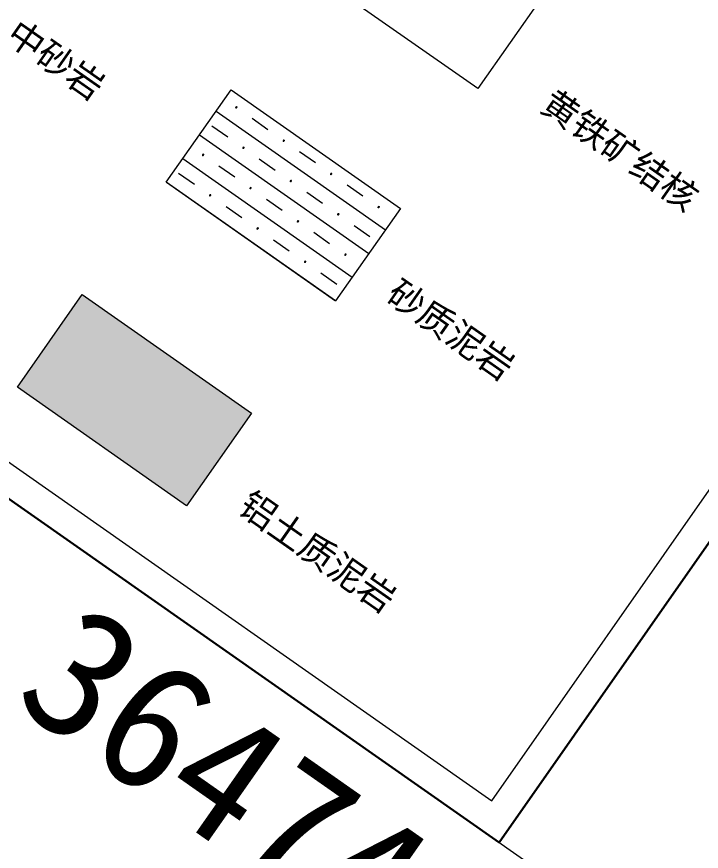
# Model space of a CAD drawing. Header units: inches. Extents: x 36473197 to 36486087, y 3899343 to 3911260.
# Drawn here: x 36473931.1 to 36474037.5, y 3905446.5 to 3905576.1 of the extents above; entities that cross this region are included whole.
import ezdxf

# ---------------------------------------------------------------- set-up
doc = ezdxf.new("R2010")
doc.units = ezdxf.units.IN
doc.header["$MEASUREMENT"] = 0
for name, color, linetype, lineweight in [('图例', 7, 'Continuous', 0), ('图例区', 7, 'Continuous', 0), ('图形修饰', 7, 'Continuous', 0), ('经纬网', 7, 'Continuous', 0), ('采掘图', 7, 'Continuous', 0)]:
    doc.layers.add(name, color=color, linetype=linetype, lineweight=lineweight)
doc.styles.add('宋体', font='SIMSUN.TTC')
doc.styles.add('黑体', font='simhei.ttf')

msp = doc.modelspace()

# ---------------------------------------------------------------- hatches: boundary and pattern name
at = {"layer": '图例', "lineweight": 15}
h = msp.add_hatch(dxfattribs=at)
h.set_pattern_fill('砂质泥岩', color=256, scale=1500, angle=-35.0009, style=0, pattern_type=2)
h.set_pattern_definition([(145, (36473952.448, 3905548.984), (-5.1623, -7.3723), [3, -6]), (325, (36473956.258, 3905551.81), (5.1623, 7.3723), [3, -6]), (325, (36473950.667, 3905552.978), (5.1623, 7.3723), []), (325, (36473948.086, 3905549.292), (5.1623, 7.3723), []), (145, (36473953.749, 3905553.432), (-5.1623, -7.3723), [0.0285, -8.9715]), (145, (36473953.768, 3905553.424), (-5.1623, -7.3723), [0.0689, -8.9311]), (145, (36473953.78, 3905553.421), (-5.1623, -7.3723), [0.0927, -8.9073]), (145, (36473953.791, 3905553.419), (-5.1623, -7.3723), [0.1144, -8.8856]), (145, (36473953.799, 3905553.419), (-5.1623, -7.3723), [0.126, -8.874]), (145, (36473953.806, 3905553.419), (-5.1623, -7.3723), [0.1377, -8.8623]), (145, (36473953.814, 3905553.42), (-5.1623, -7.3723), [0.1493, -8.8507]), (145, (36473953.821, 3905553.42), (-5.1623, -7.3723), [0.1602, -8.8398]), (145, (36473953.826, 3905553.422), (-5.1623, -7.3723), [0.1671, -8.8329]), (145, (36473953.832, 3905553.423), (-5.1623, -7.3723), [0.1741, -8.8259]), (145, (36473953.837, 3905553.425), (-5.1623, -7.3723), [0.1811, -8.8189]), (145, (36473953.843, 3905553.4265), (-5.1623, -7.3723), [0.188, -8.812]), (145, (36473953.848, 3905553.428), (-5.1623, -7.3723), [0.1947, -8.8053]), (145, (36473953.852, 3905553.431), (-5.1623, -7.3723), [0.1984, -8.8016]), (145, (36473953.856, 3905553.434), (-5.1623, -7.3723), [0.2018, -8.7982]), (145, (36473953.86, 3905553.4365), (-5.1623, -7.3723), [0.2052, -8.7948]), (145, (36473953.864, 3905553.439), (-5.1623, -7.3723), [0.2086, -8.7914]), (145, (36473953.868, 3905553.442), (-5.1623, -7.3723), [0.212, -8.788]), (145, (36473953.872, 3905553.445), (-5.1623, -7.3723), [0.2154, -8.7846]), (145, (36473953.875, 3905553.448), (-5.1623, -7.3723), [0.2172, -8.7828]), (145, (36473953.878, 3905553.451), (-5.1623, -7.3723), [0.2186, -8.7814]), (145, (36473953.8815, 3905553.4545), (-5.1623, -7.3723), [0.22, -8.78]), (145, (36473953.885, 3905553.458), (-5.1623, -7.3723), [0.2214, -8.7786]), (145, (36473953.888, 3905553.461), (-5.1623, -7.3723), [0.2229, -8.7771]), (145, (36473953.891, 3905553.464), (-5.1623, -7.3723), [0.2243, -8.7757]), (145, (36473953.894, 3905553.468), (-5.1623, -7.3723), [0.2243, -8.7757]), (145, (36473953.896, 3905553.472), (-5.1623, -7.3723), [0.2229, -8.7771]), (145, (36473953.898, 3905553.476), (-5.1623, -7.3723), [0.2214, -8.7786]), (145, (36473953.8995, 3905553.48), (-5.1623, -7.3723), [0.22, -8.78]), (145, (36473953.9015, 3905553.484), (-5.1623, -7.3723), [0.2186, -8.7814]), (145, (36473953.9035, 3905553.4885), (-5.1623, -7.3723), [0.2172, -8.7828]), (145, (36473953.905, 3905553.493), (-5.1623, -7.3723), [0.2154, -8.7846]), (145, (36473953.907, 3905553.497), (-5.1623, -7.3723), [0.212, -8.788]), (145, (36473953.908, 3905553.502), (-5.1623, -7.3723), [0.2086, -8.7914]), (145, (36473953.909, 3905553.507), (-5.1623, -7.3723), [0.2052, -8.7948]), (145, (36473953.91, 3905553.511), (-5.1623, -7.3723), [0.2018, -8.7982]), (145, (36473953.911, 3905553.516), (-5.1623, -7.3723), [0.1984, -8.8016]), (145, (36473953.912, 3905553.521), (-5.1623, -7.3723), [0.1947, -8.8053]), (145, (36473953.912, 3905553.527), (-5.1623, -7.3723), [0.188, -8.812]), (145, (36473953.912, 3905553.532), (-5.1623, -7.3723), [0.1811, -8.8189]), (145, (36473953.9115, 3905553.538), (-5.1623, -7.3723), [0.1741, -8.8259]), (145, (36473953.911, 3905553.5435), (-5.1623, -7.3723), [0.1671, -8.8329]), (145, (36473953.911, 3905553.549), (-5.1623, -7.3723), [0.1602, -8.8398]), (145, (36473953.909, 3905553.556), (-5.1623, -7.3723), [0.1493, -8.8507]), (145, (36473953.907, 3905553.563), (-5.1623, -7.3723), [0.1377, -8.8623]), (145, (36473953.905, 3905553.57), (-5.1623, -7.3723), [0.126, -8.874]), (145, (36473953.903, 3905553.5765), (-5.1623, -7.3723), [0.1144, -8.8856]), (145, (36473953.897, 3905553.587), (-5.1623, -7.3723), [0.0927, -8.9073]), (145, (36473953.889, 3905553.597), (-5.1623, -7.3723), [0.0689, -8.9311]), (145, (36473953.8795, 3905553.609), (-5.1623, -7.3723), [0.0399, -8.9601]), (145, (36473954.854, 3905547.165), (-5.1623, -7.3723), [0.0285, -8.9715]), (145, (36473954.873, 3905547.157), (-5.1623, -7.3723), [0.0689, -8.9311]), (145, (36473954.885, 3905547.154), (-5.1623, -7.3723), [0.0927, -8.9073]), (145, (36473954.896, 3905547.1515), (-5.1623, -7.3723), [0.1144, -8.8856]), (145, (36473954.904, 3905547.152), (-5.1623, -7.3723), [0.126, -8.874]), (145, (36473954.911, 3905547.152), (-5.1623, -7.3723), [0.1377, -8.8623]), (145, (36473954.919, 3905547.152), (-5.1623, -7.3723), [0.1493, -8.8507]), (145, (36473954.926, 3905547.153), (-5.1623, -7.3723), [0.1602, -8.8398]), (145, (36473954.931, 3905547.154), (-5.1623, -7.3723), [0.1671, -8.8329]), (145, (36473954.937, 3905547.156), (-5.1623, -7.3723), [0.1741, -8.8259]), (145, (36473954.942, 3905547.158), (-5.1623, -7.3723), [0.1811, -8.8189]), (145, (36473954.948, 3905547.159), (-5.1623, -7.3723), [0.188, -8.812]), (145, (36473954.953, 3905547.161), (-5.1623, -7.3723), [0.1947, -8.8053]), (145, (36473954.957, 3905547.164), (-5.1623, -7.3723), [0.1984, -8.8016]), (145, (36473954.961, 3905547.1665), (-5.1623, -7.3723), [0.2018, -8.7982]), (145, (36473954.965, 3905547.169), (-5.1623, -7.3723), [0.2052, -8.7948]), (145, (36473954.969, 3905547.172), (-5.1623, -7.3723), [0.2086, -8.7914]), (145, (36473954.973, 3905547.175), (-5.1623, -7.3723), [0.212, -8.788]), (145, (36473954.977, 3905547.1775), (-5.1623, -7.3723), [0.2154, -8.7846]), (145, (36473954.98, 3905547.181), (-5.1623, -7.3723), [0.2172, -8.7828]), (145, (36473954.983, 3905547.184), (-5.1623, -7.3723), [0.2186, -8.7814]), (145, (36473954.9865, 3905547.187), (-5.1623, -7.3723), [0.22, -8.78]), (145, (36473954.99, 3905547.1905), (-5.1623, -7.3723), [0.2214, -8.7786]), (145, (36473954.993, 3905547.194), (-5.1623, -7.3723), [0.2229, -8.7771]), (145, (36473954.996, 3905547.197), (-5.1623, -7.3723), [0.2243, -8.7757]), (145, (36473954.9985, 3905547.201), (-5.1623, -7.3723), [0.2243, -8.7757]), (145, (36473955.0005, 3905547.205), (-5.1623, -7.3723), [0.2229, -8.7771]), (145, (36473955.0025, 3905547.209), (-5.1623, -7.3723), [0.2214, -8.7786]), (145, (36473955.0045, 3905547.213), (-5.1623, -7.3723), [0.22, -8.78]), (145, (36473955.0065, 3905547.217), (-5.1623, -7.3723), [0.2186, -8.7814]), (145, (36473955.0085, 3905547.221), (-5.1623, -7.3723), [0.2172, -8.7828]), (145, (36473955.01, 3905547.225), (-5.1623, -7.3723), [0.2154, -8.7846]), (145, (36473955.0115, 3905547.23), (-5.1623, -7.3723), [0.212, -8.788]), (145, (36473955.013, 3905547.235), (-5.1623, -7.3723), [0.2086, -8.7914]), (145, (36473955.014, 3905547.2395), (-5.1623, -7.3723), [0.2052, -8.7948]), (145, (36473955.015, 3905547.244), (-5.1623, -7.3723), [0.2018, -8.7982]), (145, (36473955.016, 3905547.249), (-5.1623, -7.3723), [0.1984, -8.8016]), (145, (36473955.017, 3905547.254), (-5.1623, -7.3723), [0.1947, -8.8053]), (145, (36473955.017, 3905547.259), (-5.1623, -7.3723), [0.188, -8.812]), (145, (36473955.017, 3905547.265), (-5.1623, -7.3723), [0.1811, -8.8189]), (145, (36473955.0165, 3905547.2705), (-5.1623, -7.3723), [0.1741, -8.8259]), (145, (36473955.016, 3905547.276), (-5.1623, -7.3723), [0.1671, -8.8329]), (145, (36473955.016, 3905547.282), (-5.1623, -7.3723), [0.1602, -8.8398]), (145, (36473955.014, 3905547.2885), (-5.1623, -7.3723), [0.1493, -8.8507]), (145, (36473955.012, 3905547.295), (-5.1623, -7.3723), [0.1377, -8.8623]), (145, (36473955.01, 3905547.302), (-5.1623, -7.3723), [0.126, -8.874]), (145, (36473955.008, 3905547.309), (-5.1623, -7.3723), [0.1144, -8.8856]), (145, (36473955.002, 3905547.319), (-5.1623, -7.3723), [0.0927, -8.9073]), (145, (36473954.994, 3905547.33), (-5.1623, -7.3723), [0.0689, -8.9311]), (145, (36473954.9845, 3905547.341), (-5.1623, -7.3723), [0.0399, -8.9601])])
h.paths.add_polyline_path([(36473964.42, 3905564.78), (36473954.35, 3905550.4), (36473980.66, 3905531.98), (36473990.73, 3905546.36)], flags=17)
h = msp.add_hatch(dxfattribs=at)
h.set_pattern_fill('含铝泥岩', color=256, scale=1500, angle=-35.0009, style=0, pattern_type=2)
h.set_pattern_definition([(145, (36473929.305, 3905517.194), (-5.1623, -7.3723), [3, -6]), (325, (36473933.115, 3905520.0195), (5.1623, 7.3723), [3, -6]), (325, (36473927.5235, 3905521.188), (5.1623, 7.3723), []), (325, (36473924.942, 3905517.502), (5.1623, 7.3723), []), (62.47777, (36473932.990884, 3905514.61261), (-671.151060336, -1287.974089107), [0.391833, -2350.607316]), (77.53449, (36473933.171947, 3905514.9601), (309.1496621, 1398.62664297), [0.391385, -2347.91886]), (92.52752, (36473933.25643, 3905515.34226), (27.9191005, -634.8271606), [0.39153, -782.6602]), (107.47064, (36473933.23916, 3905515.7334), (-190.86879513, 606.09743693), [0.39153, -782.6602]), (122.46367, (36473933.12162, 3905516.10687), (768.825240794, -1208.56847101), [0.391385, -2347.91886]), (137.52039, (36473932.911538, 3905516.437094), (-1071.157212948, 980.78704373), [0.391833, -2350.607316]), (152.47777, (36473932.622554, 3905516.70171), (1287.974089107, -671.151060336), [0.391833, -2350.607316]), (167.53449, (36473932.275064, 3905516.882773), (-1398.62664297, 309.1496621), [0.391385, -2347.91886]), (182.52752, (36473931.89291, 3905516.96725), (634.8271606, 27.9191005), [0.39153, -782.6602]), (197.47064, (36473931.50176, 3905516.94999), (-606.09743693, -190.86879513), [0.39153, -782.6602]), (212.46367, (36473931.128295, 3905516.832446), (1208.56847101, 768.825240794), [0.391385, -2347.91886]), (227.52039, (36473930.79807, 3905516.622364), (-980.78704373, -1071.157212948), [0.391833, -2350.607316]), (242.47777, (36473930.533455, 3905516.33338), (671.151060336, 1287.974089107), [0.391833, -2350.607316]), (257.53449, (36473930.352392, 3905515.98589), (-309.1496621, -1398.62664297), [0.391385, -2347.91886]), (272.52752, (36473930.26791, 3905515.60373), (-27.9191005, 634.8271606), [0.39153, -782.6602]), (287.47064, (36473930.28518, 3905515.21259), (190.86879513, -606.09743693), [0.39153, -782.6602]), (302.46367, (36473930.40272, 3905514.83912), (-768.825240794, 1208.56847101), [0.391385, -2347.91886]), (317.52039, (36473930.6128, 3905514.508898), (1071.157212948, -980.78704373), [0.391833, -2350.607316]), (332.47777, (36473930.901785, 3905514.24428), (-1287.974089107, 671.151060336), [0.391833, -2350.607316]), (347.53449, (36473931.249275, 3905514.06322), (1398.62664297, -309.1496621), [0.391385, -2347.91886]), (2.52752, (36473931.63143, 3905513.97874), (-634.8271606, -27.9191005), [0.39153, -782.6602]), (17.47064, (36473932.02258, 3905513.996), (606.09743693, 190.86879513), [0.39153, -782.6602]), (32.46367, (36473932.396044, 3905514.113546), (-1208.56847101, -768.825240794), [0.391385, -2347.91886]), (47.52039, (36473932.726268, 3905514.323628), (980.78704373, 1071.157212948), [0.391833, -2350.607316]), (62.50642, (36473932.376526, 3905515.042804), (381.30247452, 732.82564292), [0.19517, -1170.84283]), (77.45062, (36473932.46663, 3905515.215934), (158.63214825, 712.95290275), [0.196385, -1178.11639]), (92.21994, (36473932.5093, 3905515.40763), (34.51489969, -892.14893471), [0.195904, -1175.22615]), (107.77822, (36473932.50171, 3905515.603385), (-272.67214568, 850.15933858), [0.195904, -1175.22615]), (122.54753, (36473932.441894, 3905515.78993), (392.88989509, -615.71383803), [0.196385, -1178.11639]), (137.49173, (36473932.33624, 3905515.955475), (608.93028512, -558.23732217), [0.19517, -1170.84283]), (152.50642, (36473932.19236, 3905516.08735), (-732.82564292, 381.30247452), [0.19517, -1170.84283]), (167.45062, (36473932.01923, 3905516.177454), (-712.95290275, 158.63214825), [0.196385, -1178.11639]), (182.21994, (36473931.82754, 3905516.220125), (892.14893471, 34.51489969), [0.195904, -1175.22615]), (197.77822, (36473931.63178, 3905516.21254), (-850.15933858, -272.67214568), [0.195904, -1175.22615]), (212.54753, (36473931.44523, 3905516.15272), (615.71383803, 392.88989509), [0.196385, -1178.11639]), (227.49173, (36473931.27969, 3905516.047066), (558.23732217, 608.93028512), [0.19517, -1170.84283]), (242.50642, (36473931.14781, 3905515.90319), (-381.30247452, -732.82564292), [0.19517, -1170.84283]), (257.45062, (36473931.05771, 3905515.73006), (-158.63214825, -712.95290275), [0.196385, -1178.11639]), (272.21994, (36473931.01504, 3905515.538364), (-34.51489969, 892.14893471), [0.195904, -1175.22615]), (287.77822, (36473931.02263, 3905515.34261), (272.67214568, -850.15933858), [0.195904, -1175.22615]), (302.54753, (36473931.082444, 3905515.15606), (-392.88989509, 615.71383803), [0.196385, -1178.11639]), (317.49173, (36473931.1881, 3905514.99052), (-608.93028512, 558.23732217), [0.19517, -1170.84283]), (332.50642, (36473931.33198, 3905514.85864), (732.82564292, -381.30247452), [0.19517, -1170.84283]), (347.45062, (36473931.50511, 3905514.76854), (712.95290275, -158.63214825), [0.196385, -1178.11639]), (2.21994, (36473931.6968, 3905514.72587), (-892.14893471, -34.51489969), [0.195904, -1175.22615]), (17.77822, (36473931.89256, 3905514.733455), (850.15933858, 272.67214568), [0.195904, -1175.22615]), (32.54753, (36473932.079107, 3905514.79327), (-615.71383803, -392.88989509), [0.196385, -1178.11639]), (47.49173, (36473932.24465, 3905514.898926), (-558.23732217, -608.93028512), [0.19517, -1170.84283])])
h.paths.add_polyline_path([(36473941.28, 3905532.99), (36473931.21, 3905518.61), (36473957.51, 3905500.19), (36473967.58, 3905514.57)], flags=17)

# ---------------------------------------------------------------- linework, layer by layer
at = {"layer": '图例', "lineweight": 0, "flags": 128}
for points in [[(36473986.52, 3905597.74), (36474012.83, 3905579.32), (36474002.76, 3905564.95), (36473976.46, 3905583.37), (36473986.52, 3905597.74)], [(36473964.42, 3905564.78), (36473990.73, 3905546.36), (36473980.66, 3905531.98), (36473954.35, 3905550.4), (36473964.42, 3905564.78)], [(36473941.28, 3905532.99), (36473967.58, 3905514.57), (36473957.51, 3905500.19), (36473931.21, 3905518.61), (36473941.28, 3905532.99)]]:
    msp.add_lwpolyline(points, dxfattribs=at)
at = {"layer": '图例区', "lineweight": 30}
for p, q in [((36474006.06, 3905447.89), (36475106.47, 3907019.38)), ((36473489.66, 3905809.49), (36474006.06, 3905447.89))]:
    msp.add_line(p, q, dxfattribs=at)
at = {"layer": '图形修饰'}
for p, q in [((36474004.92, 3905454.37), (36475099.99, 3907018.24)), ((36473496.13, 3905810.64), (36474004.92, 3905454.37))]:
    msp.add_line(p, q, dxfattribs=at)
at = {"layer": '经纬网', "color": 7, "linetype": 'Continuous', "lineweight": 9, "flags": 128}
msp.add_lwpolyline([(36482156.19, 3899740.92), (36473489.66, 3905809.49), (36476977.08, 3910789.88), (36485643.61, 3904721.3), (36482156.19, 3899740.92)], dxfattribs=at)
at = {"layer": '采掘图', "linetype": 'Continuous', "flags": 128}
msp.add_lwpolyline([(36476977.08, 3910789.88), (36485643.61, 3904721.3), (36482156.19, 3899740.92), (36473489.66, 3905809.49), (36476977.08, 3910789.88)], dxfattribs=at)

# ---------------------------------------------------------------- texts
at = {"layer": '图例', "style": '宋体'}
for s, p in [('中砂岩', (36473929.14, 3905572.56)), ('黄铁矿结核', (36474012.24, 3905561.73)), ('砂质泥岩', (36473988.24, 3905532.25)), ('铝土质泥岩', (36473965.23, 3905499.39))]:
    msp.add_text(s, height=4.102, rotation=324.9991, dxfattribs=at).set_placement(p)
at = {"layer": '经纬网', "color": 7, "style": '黑体'}
msp.add_text('36474000', height=20, rotation=324.9991, dxfattribs=at).set_placement((36473930.05, 3905469.7))

doc.saveas('drawing.dxf')
